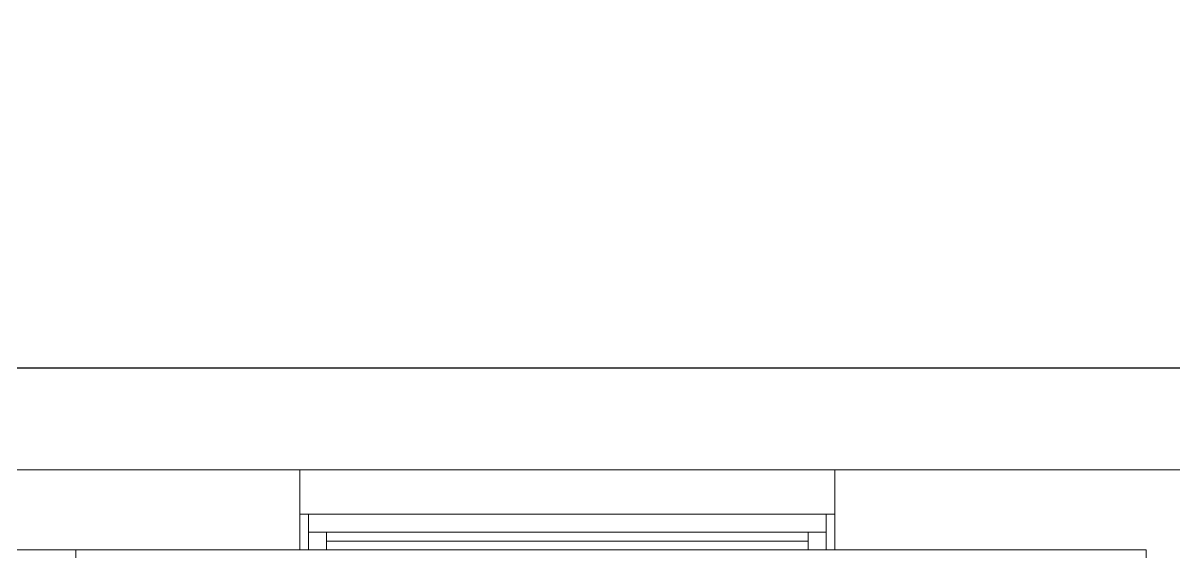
# Model space of a CAD drawing. Header units: metres. Extents: x -18745 to 220762, y -1579758 to -1356048.
# Drawn here: x 130338 to 133561, y -1426401 to -1424920 of the extents above; entities that cross this region are included whole.
import ezdxf

# ---------------------------------------------------------------- set-up
doc = ezdxf.new("R2010")
doc.units = ezdxf.units.M
doc.layers.get('0').update_dxf_attribs({"lineweight": 0})
for name, color, linetype, lineweight in [('A-100 - Copy$0$Aluminum', 8, 'Continuous', 0), ('A-100 - Copy$0$Medical Equipment and Furniture', 8, 'Continuous', 0), ('A-100 - Copy$0$Proj', 8, 'Continuous', 0), ('A-100 - Copy$0$Walls', 8, 'Continuous', 0)]:
    doc.layers.add(name, color=color, linetype=linetype, lineweight=lineweight)
doc.layers.add('A-100 - Copy$0$axes', color=8, linetype='Continuous')

# ---------------------------------------------------------------- blocks, each defined once
blk = doc.blocks.new('A-100 - Copy')
at = {"layer": 'A-100 - Copy$0$Aluminum'}
for p, q in [((131113.7, -1426297.7, 0), (132613.7, -1426297.7, 0)), ((131138.7, -1426297.7, 0), (131138.7, -1426397.7, 0)), ((132588.7, -1426297.7, 0), (132588.7, -1426397.7, 0)), ((131138.7, -1426347.7, 0), (132588.7, -1426347.7, 0)), ((131188.7, -1426347.7, 0), (131188.7, -1426397.7, 0)), ((132538.7, -1426347.7, 0), (132538.7, -1426397.7, 0)), ((132538.7, -1426372.7, 0), (131188.7, -1426372.7, 0)), ((131113.7, -1426397.7, 0), (132613.7, -1426397.7, 0))]:
    blk.add_line(p, q, dxfattribs=at)
at = {"layer": 'A-100 - Copy$0$axes'}
blk.add_line((178940.3, -1425887.7, 2.4), (96042.2, -1425887.7, 2.4), dxfattribs=at)
at = {"layer": 'A-100 - Copy$0$Medical Equipment and Furniture'}
blk.add_line((130486.2, -1428310.2, 0), (130486.2, -1426397.7, 0), dxfattribs=at)
at = {"layer": 'A-100 - Copy$0$Medical Equipment and Furniture', "elevation": 0}
blk.add_lwpolyline([(115563.3, -1421042.7), (122868.3, -1421042.7), (122868.3, -1426172.7), (159028.3, -1426172.7), (159136.2, -1440572.7), (159048.3, -1440572.7), (159048.3, -1440877.7)], dxfattribs=at)
at = {"layer": 'A-100 - Copy$0$Proj'}
blk.add_line((132613.7, -1426172.7, 0), (131113.7, -1426172.7, 0), dxfattribs=at)
at = {"layer": 'A-100 - Copy$0$Walls'}
for p, q in [((131113.7, -1426172.7, 0), (130241.2, -1426172.7, 0)), ((131113.7, -1426397.7, 0), (131113.7, -1426172.7, 0)), ((134523.7, -1426172.7, 0), (132613.7, -1426172.7, 0)), ((132613.7, -1426397.7, 0), (132613.7, -1426172.7, 0)), ((131113.7, -1426397.7, 0), (130241.2, -1426397.7, 0)), ((133486.2, -1426397.7, 0), (132613.7, -1426397.7, 0)), ((133486.2, -1431222.7, 0), (133486.2, -1426397.7, 0))]:
    blk.add_line(p, q, dxfattribs=at)

msp = doc.modelspace()

# ---------------------------------------------------------------- block references
msp.add_blockref('A-100 - Copy', (0, 0))

doc.saveas('drawing.dxf')
